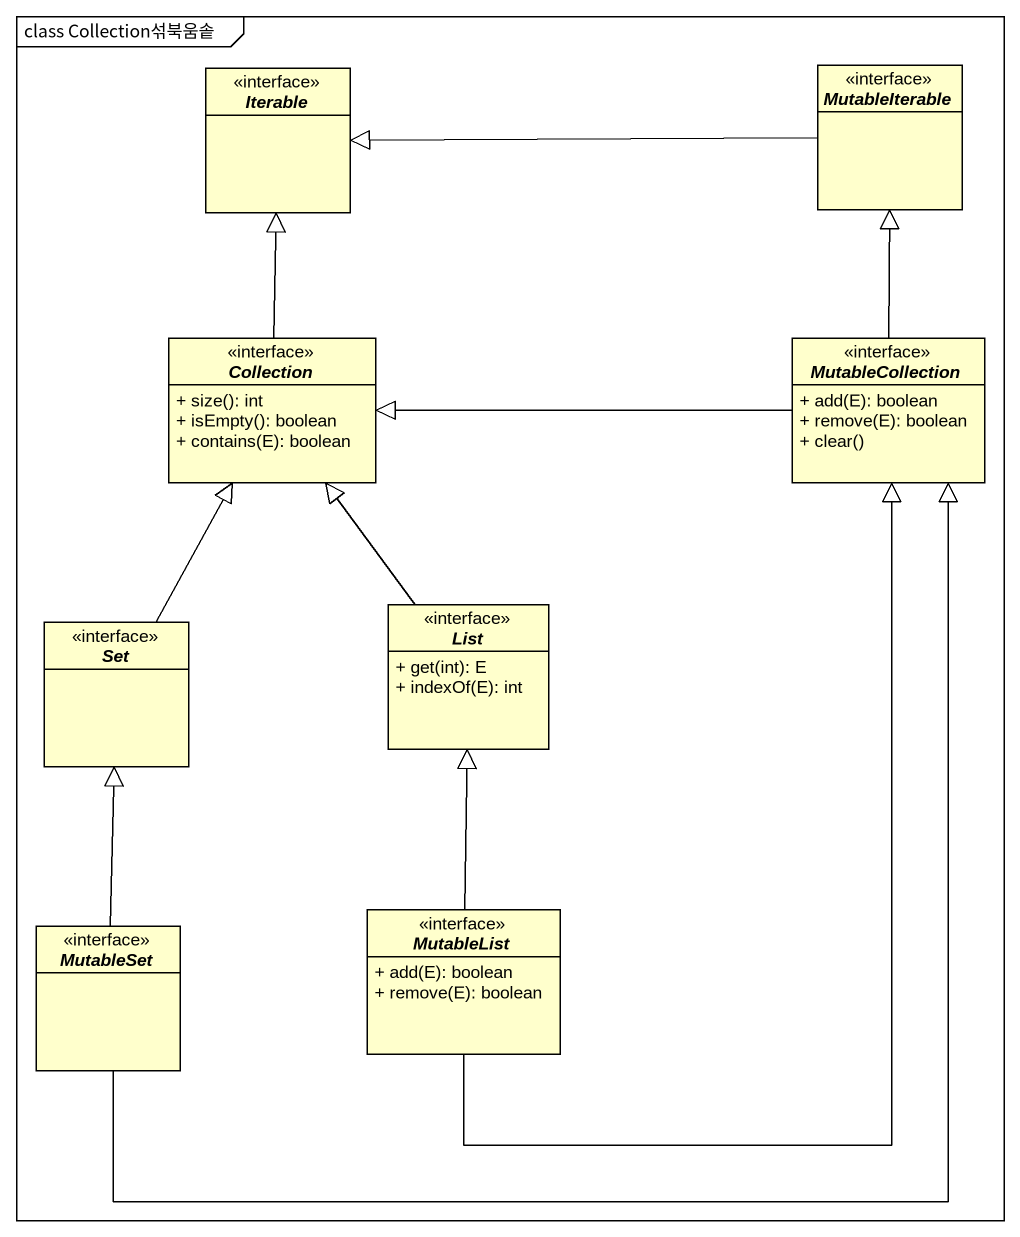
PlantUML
@startuml
mainframe class Collection섞북움솥
hide circle
hide empty members
skinparam classAttributeIconSize 0
interface Iterable
interface MutableIterable
interface Collection {
  + size(): int
  + isEmpty(): boolean
  + contains(E): boolean
}
interface MutableCollection {
  + add(E): boolean
  + remove(E): boolean
  + clear()
}
interface "Set" as Set_
interface List {
  + get(int): E
  + indexOf(E): int
}
interface MutableSet
interface MutableList {
  + add(E): boolean
  + remove(E): boolean
}
MutableIterable -left-|> Iterable
Collection -up-|> Iterable
MutableCollection -up-|> MutableIterable
MutableCollection -left-|> Collection
Set_ -up-|> Collection
List -up-|> Collection
MutableSet -up-|> MutableCollection
MutableSet -up-|> Set_
MutableList -up-|> MutableCollection
MutableList -up-|> List
@enduml
